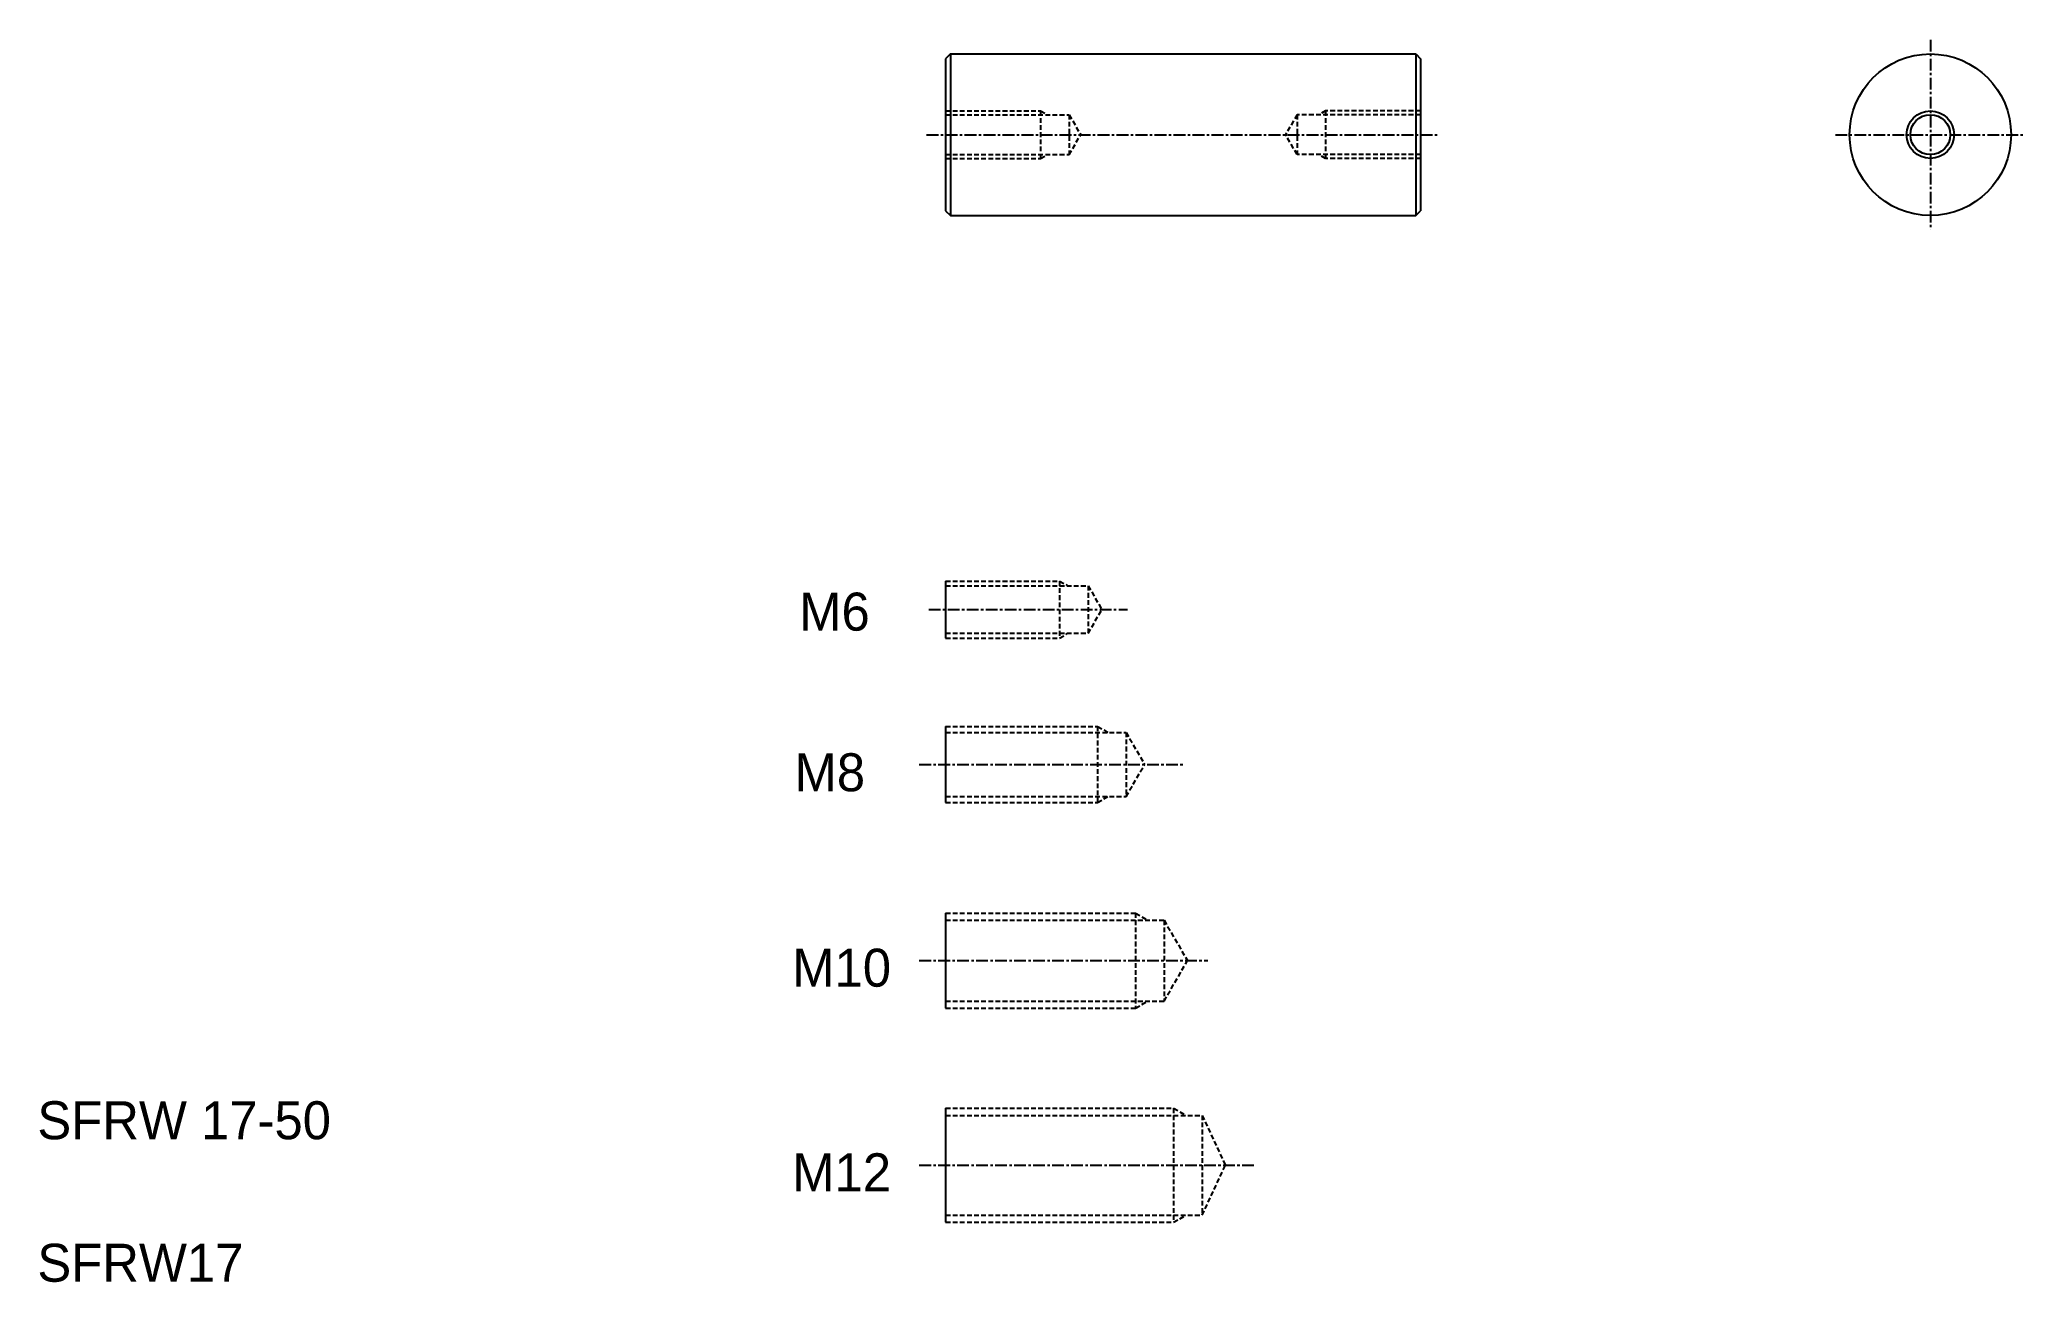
# Model space of a CAD drawing. Extents: x -40 to 169, y 1 to 131.
import ezdxf

# ---------------------------------------------------------------- set-up
doc = ezdxf.new("R2010")
doc.units = 0
doc.linetypes.add('CENTER', pattern=[2, 1.25, -0.25, 0.25, -0.25])
doc.linetypes.add('DASHED', pattern=[0.75, 0.5, -0.25])
doc.layers.get('0').update_dxf_attribs({"linetype": 'CONTINUOUS'})
doc.layers.add('CENTER', color=1, linetype='CENTER')

msp = doc.modelspace()

# ---------------------------------------------------------------- linework, layer by layer
for p, q in [((56.32, 129.86), (55.82, 129.36)), ((105.32, 129.86), (105.82, 129.36)), ((60.57, 51.69), (60.57, 51.69)), ((65.32, 51.69), (65.32, 51.69))]:
    msp.add_line(p, q)
at = {"color": 7, "linetype": 'CONTINUOUS'}
for p, q in [((56.32, 129.86), (56.32, 112.86)), ((56.32, 129.86), (105.32, 129.86)), ((105.32, 129.86), (105.32, 112.86)), ((55.82, 129.36), (55.82, 113.36)), ((105.82, 129.36), (105.82, 113.36)), ((55.82, 113.36), (56.32, 112.86)), ((105.32, 112.86), (105.82, 113.36)), ((56.32, 112.86), (105.32, 112.86)), ((55.82, 74.37), (55.82, 68.37)), ((55.82, 59.07), (55.82, 51.07)), ((55.82, 39.41), (55.82, 29.41)), ((55.82, 18.87), (55.82, 6.87))]:
    msp.add_line(p, q, dxfattribs=at)
at = {"color": 3, "linetype": 'DASHED'}
for p, q in [((55.82, 123.86), (65.82, 123.86)), ((55.82, 123.46), (68.82, 123.46)), ((65.82, 123.86), (65.82, 118.86)), ((65.82, 123.86), (66.43, 123.51)), ((68.82, 123.46), (68.82, 119.26)), ((68.82, 123.46), (70.04, 121.36)), ((92.82, 123.46), (91.61, 121.36)), ((105.82, 123.46), (92.82, 123.46)), ((92.82, 123.46), (92.82, 119.26)), ((95.82, 123.86), (95.22, 123.51)), ((105.82, 123.86), (95.82, 123.86)), ((95.82, 123.86), (95.82, 118.86)), ((68.82, 119.26), (70.04, 121.36)), ((92.82, 119.26), (91.61, 121.36)), ((55.82, 119.26), (68.82, 119.26)), ((65.82, 118.86), (66.43, 119.21)), ((105.82, 119.26), (92.82, 119.26)), ((95.82, 118.86), (95.22, 119.21)), ((55.82, 118.86), (65.82, 118.86)), ((105.82, 118.86), (95.82, 118.86)), ((55.82, 74.37), (67.82, 74.37)), ((55.82, 73.87), (70.82, 73.87)), ((67.82, 74.37), (67.82, 68.37)), ((67.82, 74.37), (68.69, 73.87)), ((70.82, 73.87), (70.82, 68.87)), ((70.82, 73.87), (72.27, 71.37)), ((70.82, 68.87), (72.27, 71.37)), ((55.82, 68.87), (70.82, 68.87)), ((55.82, 68.37), (67.82, 68.37)), ((67.82, 68.37), (68.69, 68.87)), ((55.82, 59.07), (71.82, 59.07)), ((71.82, 59.07), (71.82, 51.07)), ((71.82, 59.07), (72.91, 58.44)), ((55.82, 58.44), (74.82, 58.44)), ((74.82, 58.44), (76.77, 55.07)), ((74.82, 58.44), (74.82, 51.69)), ((74.82, 51.69), (76.77, 55.07)), ((55.82, 51.69), (74.82, 51.69)), ((55.82, 51.07), (71.82, 51.07)), ((71.82, 51.07), (72.91, 51.69)), ((55.82, 39.41), (75.82, 39.41)), ((55.82, 38.66), (78.82, 38.66)), ((75.82, 39.41), (75.82, 29.41)), ((75.82, 39.41), (77.12, 38.66)), ((78.82, 38.66), (81.28, 34.41)), ((78.82, 38.66), (78.82, 30.16)), ((78.82, 30.16), (81.28, 34.41)), ((55.82, 30.16), (78.82, 30.16)), ((55.82, 29.41), (75.82, 29.41)), ((75.82, 29.41), (77.12, 30.16)), ((55.82, 18.87), (79.82, 18.87)), ((79.82, 18.87), (79.82, 6.87)), ((79.82, 18.87), (81.12, 18.12)), ((55.82, 18.12), (82.82, 18.12)), ((82.82, 18.12), (82.82, 7.62)), ((82.82, 18.12), (85.28, 12.87)), ((82.82, 7.62), (85.28, 12.87)), ((55.82, 7.62), (82.82, 7.62)), ((55.82, 6.87), (79.82, 6.87)), ((79.82, 6.87), (81.12, 7.62))]:
    msp.add_line(p, q, dxfattribs=at)
msp.add_circle((159.5, 121.36), 8.5)
at = {"color": 3, "linetype": 'CONTINUOUS'}
msp.add_circle((159.5, 121.36), 2.5, dxfattribs=at)
at = {"color": 7, "linetype": 'CONTINUOUS'}
msp.add_circle((159.5, 121.36), 2.1, dxfattribs=at)
at = {"layer": 'CENTER', "color": 1, "linetype": 'CENTER'}
for p, q in [((159.5, 131.36), (159.5, 111.36)), ((53.82, 121.36), (107.82, 121.36)), ((149.5, 121.36), (169.5, 121.36)), ((54.04, 71.37), (74.97, 71.37)), ((53.03, 55.07), (80.94, 55.07)), ((53.03, 34.41), (83.44, 34.41)), ((53.03, 12.87), (88.36, 12.87))]:
    msp.add_line(p, q, dxfattribs=at)

# ---------------------------------------------------------------- texts
for s, p in [('M6', (40.4, 69.15)), ('M8', (39.91, 52.24)), ('M10', (39.67, 31.67)), ('SFRW 17-50', (-39.81, 15.61)), ('M12', (39.67, 10.13)), ('SFRW17', (-39.81, 0.61))]:
    msp.add_text(s, height=4).set_placement(p)

doc.saveas('drawing.dxf')
